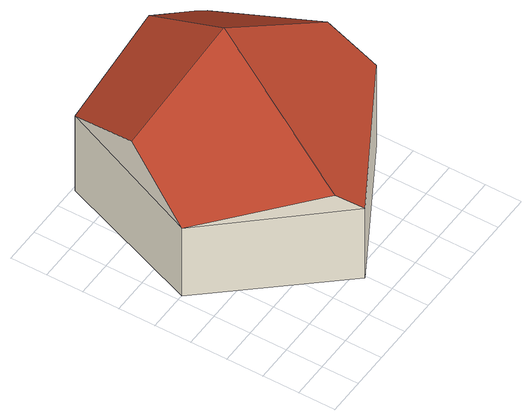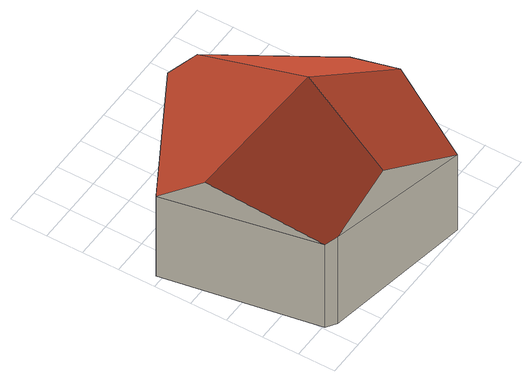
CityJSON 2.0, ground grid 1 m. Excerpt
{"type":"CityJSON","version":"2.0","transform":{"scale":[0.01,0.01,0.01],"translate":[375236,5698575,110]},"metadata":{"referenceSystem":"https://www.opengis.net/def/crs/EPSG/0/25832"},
"CityObjects":{
"building1":{"type":"Building","attributes":{"Gemeindeschluessel":"05911000","Geometrietyp2DReferenz":"3000","function":"31001_2700","roofType":"5000","measuredHeight":5.32,"storeysAboveGround":1},"geometry":[{"type":"Solid","lod":"2","boundaries":[[[[0,1,2,3]],[[4,5,1,0]],[[6,7,5,4]],[[8,9,7,6]],[[10,11,9,8]],[[3,2,11,10]],[[12,13,3,14]],[[15,0,13,12]],[[6,4,15,12,16]],[[16,12,14,10,8]],[[3,13,0]],[[6,16,8]],[[10,14,3]],[[0,15,4]],[[1,5,7,9,11,2]]]],"semantics":{"surfaces":[{"type":"WallSurface"},{"type":"RoofSurface"},{"type":"GroundSurface"}],"values":[[0,0,0,0,0,0,1,1,1,1,0,0,0,0,2]]}}]}
},
"vertices":[
[164,793,274],[164,793,21],[15,399,21],[15,399,249],[568,723,313],[568,723,21],[596,705,300],[596,705,21],[670,283,289],[670,283,21],[295,73,256],[295,73,21],[366,510,553],[85,583,376],[249,126,309],[414,750,417],[648,406,386]
]}
